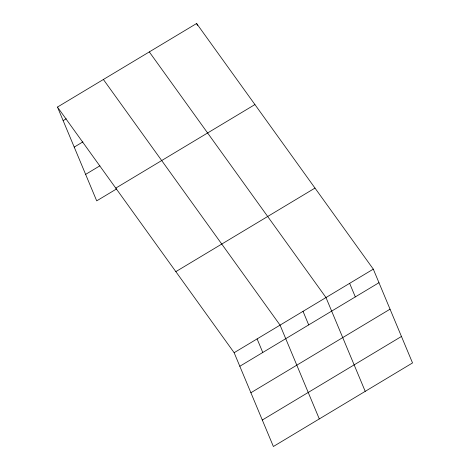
<?xml version="1.0" encoding="UTF-8"?>
<svg xmlns="http://www.w3.org/2000/svg" width="470" height="470" viewBox="0 0 470 470"><rect width="100%" height="100%" fill="white"/><g stroke="black" fill="none" stroke-linecap="round" stroke-linejoin="round"><path stroke-width="0.7" d="M57.469 107.06L196.619 23.5L373.298 269.14L412.531 362.94L273.381 446.5L234.142 352.7L57.469 107.06L96.703 200.86L116.56 188.934M63.139 120.626L66.241 118.763M74.219 147.104L82.902 141.887M85.628 174.382L99.898 165.81M115.773 188.123L254.922 104.563M175.839 271.637L314.994 188.076M234.142 352.7L373.298 269.14M239.817 366.265L378.973 282.705M250.892 392.744L390.047 309.184M262.307 420.021L401.456 336.461M149.307 51.912L325.986 297.551L365.219 391.351M103.388 79.483L280.061 325.123L319.3 418.923M349.639 283.345L355.314 296.911M196.619 23.5L197.429 25.439M303.027 311.34L308.696 324.899M257.102 338.911L262.777 352.477"/></g></svg>
